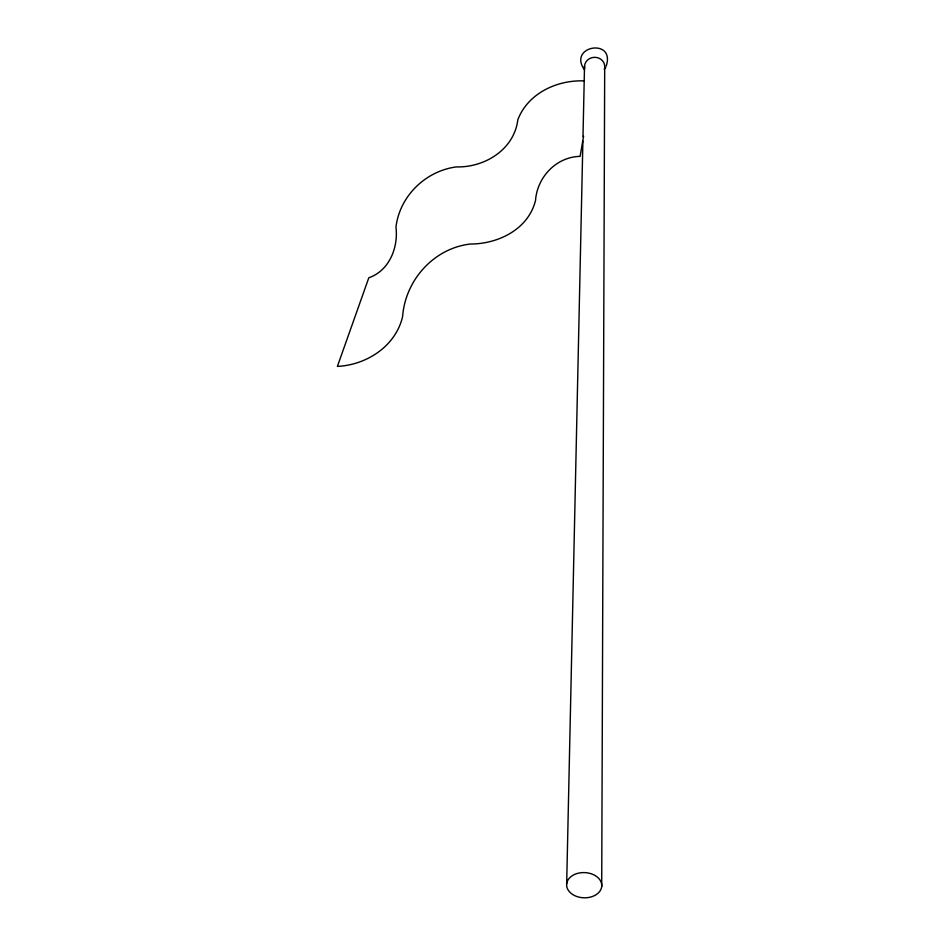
<?xml version="1.0" encoding="UTF-8"?>
<svg xmlns="http://www.w3.org/2000/svg" width="945" height="945" viewBox="0 0 945 945"><rect width="100%" height="100%" fill="white"/><g stroke="black" fill="none" stroke-linecap="round" stroke-linejoin="round"><path stroke-width="1.42" d="M601.705 886.611A17.589 12.616 2.3 0 0 576.733 873.629A17.589 12.616 2.3 0 0 574.135 895.352A17.589 12.616 2.3 0 0 601.705 886.611L604.694 67.378A10.123 9.344 -3.7 0 0 594.133 57.338A10.123 9.344 -3.7 0 0 584.66 68.442M566.669 883.894L582.888 141.171M582.982 136.742L584.53 66.008M583.608 136.151L580.1 156.362C556.286 156.882 537.209 177.081 535.52 200.458C528.409 229.363 498.027 244.105 470.173 244.034C433.59 248.429 405.275 280.24 402.605 316.622C395.707 346.165 366.625 365.03 337.4 366.388L368.833 277.747C389.387 270.695 398.471 247.366 395.967 227.072C399.664 196.099 425.628 170.95 456.34 166.911C484.69 167.678 514.198 149.511 517.825 119.767C527.912 93.283 557.113 79.805 584.211 80.892M606.147 66.185C615.88 37.599 567.248 45.632 584.482 69.859M604.174 69.257L605.745 67.438"/></g></svg>
